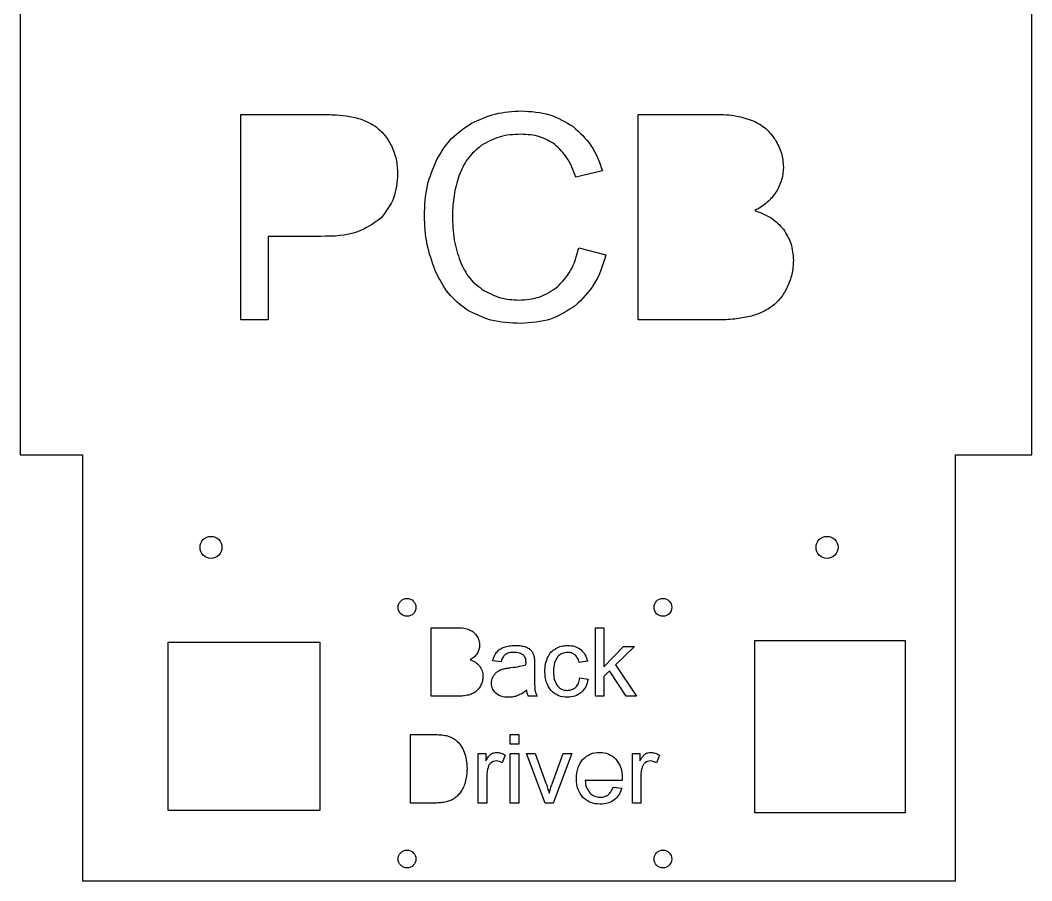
# Model space of a CAD drawing. Header units: millimetres. Extents: x -234 to -86, y -130 to 127.
# Drawn here: x -233.8 to -86, y -130.3 to -4.6 of the extents above; entities that cross this region are included whole.
import ezdxf

# ---------------------------------------------------------------- set-up
doc = ezdxf.new("R2010")
doc.units = ezdxf.units.MM
doc.layers.get('0').update_dxf_attribs({"linetype": 'CONTINUOUS'})

msp = doc.modelspace()

# ---------------------------------------------------------------- linework, layer by layer
for p, q in [((-201.55, -48.36), (-201.55, -18.36)), ((-201.55, -18.36), (-190.23, -18.36)), ((-143.49, -48.36), (-143.49, -18.36)), ((-143.49, -18.36), (-132.24, -18.36)), ((-148.73, -26.59), (-152.64, -27.51)), ((-197.58, -36.17), (-197.58, -48.36)), ((-189.89, -36.17), (-197.58, -36.17)), ((-152.19, -37.85), (-148.22, -38.85)), ((-197.58, -48.36), (-201.55, -48.36)), ((-132.05, -48.36), (-143.49, -48.36)), ((-173.75, -103.31), (-173.75, -93.31)), ((-173.75, -93.31), (-170, -93.31)), ((-163.54, -98.29), (-164.74, -98.13)), ((-158.66, -98.63), (-158.66, -100.27)), ((-150.94, -98.19), (-152.14, -98.37)), ((-152.03, -100.65), (-150.83, -100.81)), ((-169.93, -103.31), (-173.75, -103.31)), ((-158.28, -103.31), (-159.56, -103.31)), ((-176.79, -118.91), (-176.79, -108.91)), ((-176.79, -108.91), (-173.34, -108.91)), ((-166.87, -118.91), (-166.87, -111.67)), ((-166.87, -111.67), (-165.77, -111.67)), ((-165.77, -111.67), (-165.77, -112.77)), ((-162.94, -111.9), (-163.36, -113.04)), ((-157.09, -118.91), (-159.85, -111.67)), ((-159.85, -111.67), (-158.55, -111.67)), ((-158.55, -111.67), (-156.99, -116.01)), ((-156.07, -116.09), (-154.46, -111.67)), ((-153.2, -111.67), (-155.94, -118.91)), ((-154.46, -111.67), (-153.2, -111.67)), ((-144.36, -118.91), (-144.36, -111.67)), ((-144.36, -111.67), (-143.26, -111.67)), ((-143.26, -111.67), (-143.26, -112.77)), ((-140.42, -111.9), (-140.85, -113.04)), ((-165.64, -115.12), (-165.64, -118.91)), ((-143.13, -115.12), (-143.13, -118.91)), ((-145.85, -115.6), (-151.26, -115.6)), ((-147.16, -116.58), (-145.89, -116.74)), ((-173.18, -118.91), (-176.79, -118.91)), ((-165.64, -118.91), (-166.87, -118.91)), ((-155.94, -118.91), (-157.09, -118.91)), ((-143.13, -118.91), (-144.36, -118.91))]:
    msp.add_line(p, q)
for points in [[(-86.01, 29.43), (-97.16, 29.43), (-97.16, 98.59), (-101.42, 98.59), (-101.42, 127.23), (-133.54, 127.23), (-133.54, 113.34), (-183.89, 113.34), (-183.89, 127.23), (-217.46, 127.23), (-217.46, 98.59), (-224.68, 98.59), (-224.68, 29.43), (-233.79, 29.43), (-233.79, -68.08), (-224.68, -68.08), (-224.68, -130.26), (-97.16, -130.26), (-97.16, -68.08), (-86.01, -68.08)], [(-148.54, -100.43), (-148.54, -103.31), (-149.77, -103.31), (-149.77, -93.31), (-148.54, -93.31), (-148.54, -99.01), (-145.64, -96.06), (-144.05, -96.06), (-146.82, -98.75), (-143.77, -103.31), (-145.28, -103.31), (-147.68, -99.6)], [(-190, -95.43), (-190, -120), (-212.17, -120), (-212.17, -95.43)], [(-104.51, -95.17), (-104.51, -120.34), (-126.47, -120.34), (-126.47, -95.17)], [(-160.97, -108.91), (-160.97, -110.33), (-162.2, -110.33), (-162.2, -108.91)], [(-160.97, -111.67), (-160.97, -118.91), (-162.2, -118.91), (-162.2, -111.67)]]:
    msp.add_lwpolyline(points, close=True)
for centre, radius in [((-205.92, -81.58), 1.6), ((-115.92, -81.58), 1.6), ((-177.28, -90.34), 1.3), ((-139.9, -90.34), 1.3), ((-177.28, -127.08), 1.3), ((-139.9, -127.08), 1.3)]:
    msp.add_circle(centre, radius)
for points, knots in [([(-190.23, -18.36), (-189.35, -18.37), (-187.83, -18.37), (-186.31, -18.57), (-185.67, -18.65)], [0, 0, 0, 0, 0.2635694, 0.4576344, 0.4576344, 0.4576344, 0.4576344]), ([(-185.67, -18.65), (-184.98, -18.79), (-183.67, -19.06), (-182.51, -19.73), (-181.97, -20.05)], [0, 0, 0, 0, 0.2100219, 0.3984529, 0.3984529, 0.3984529, 0.3984529]), ([(-167.86, -19.66), (-166.72, -19.14), (-164.41, -18.06), (-161.87, -17.92), (-160.58, -17.85)], [0, 0, 0, 0, 0.372747, 0.7558042, 0.7558042, 0.7558042, 0.7558042]), ([(-160.58, -17.85), (-159.16, -17.93), (-156.45, -18.08), (-154.12, -19.48), (-153.01, -20.14)], [0, 0, 0, 0, 0.4183356, 0.8017928, 0.8017928, 0.8017928, 0.8017928]), ([(-132.24, -18.36), (-131.2, -18.38), (-129.31, -18.42), (-127.52, -19.01), (-126.72, -19.28)], [0, 0, 0, 0, 0.310606, 0.561799, 0.561799, 0.561799, 0.561799]), ([(-181.97, -20.05), (-181.49, -20.44), (-180.5, -21.25), (-179.88, -22.37), (-179.56, -22.95)], [0, 0, 0, 0, 0.1832045, 0.3795501, 0.3795501, 0.3795501, 0.3795501]), ([(-172.95, -24.96), (-172.3, -23.87), (-171, -21.72), (-168.9, -20.34), (-167.86, -19.66)], [0, 0, 0, 0, 0.3758668, 0.7438179, 0.7438179, 0.7438179, 0.7438179]), ([(-153.01, -20.14), (-152.06, -21.01), (-150.09, -22.79), (-149.19, -25.3), (-148.73, -26.59)], [0, 0, 0, 0, 0.3792723, 0.7842966, 0.7842966, 0.7842966, 0.7842966]), ([(-126.72, -19.28), (-126.07, -19.62), (-124.77, -20.3), (-123.9, -21.49), (-123.47, -22.08)], [0, 0, 0, 0, 0.2183263, 0.4346292, 0.4346292, 0.4346292, 0.4346292]), ([(-160.66, -21.25), (-161.75, -21.3), (-163.81, -21.41), (-165.6, -22.42), (-166.44, -22.91)], [0, 0, 0, 0, 0.3201381, 0.6089252, 0.6089252, 0.6089252, 0.6089252]), ([(-155.67, -22.74), (-156.4, -22.31), (-157.93, -21.39), (-159.72, -21.3), (-160.66, -21.25)], [0, 0, 0, 0, 0.2505281, 0.5282893, 0.5282893, 0.5282893, 0.5282893]), ([(-123.47, -22.08), (-123.13, -22.71), (-122.45, -23.95), (-122.35, -25.35), (-122.29, -26.04)], [0, 0, 0, 0, 0.212801, 0.4172645, 0.4172645, 0.4172645, 0.4172645]), ([(-179.56, -22.95), (-179.3, -23.59), (-178.75, -24.9), (-178.69, -26.32), (-178.65, -27.04)], [0, 0, 0, 0, 0.2070204, 0.4220759, 0.4220759, 0.4220759, 0.4220759]), ([(-166.44, -22.91), (-167.16, -23.51), (-168.61, -24.73), (-169.34, -26.48), (-169.71, -27.36)], [0, 0, 0, 0, 0.2771146, 0.5591166, 0.5591166, 0.5591166, 0.5591166]), ([(-152.64, -27.51), (-152.99, -26.52), (-153.65, -24.7), (-155.04, -23.36), (-155.67, -22.74)], [0, 0, 0, 0, 0.3104793, 0.5716471, 0.5716471, 0.5716471, 0.5716471]), ([(-174.74, -33.14), (-174.68, -31.66), (-174.57, -28.82), (-173.47, -26.21), (-172.95, -24.96)], [0, 0, 0, 0, 0.440972, 0.8429074, 0.8429074, 0.8429074, 0.8429074]), ([(-122.29, -26.04), (-122.34, -26.67), (-122.43, -27.95), (-123.03, -29.09), (-123.34, -29.66)], [0, 0, 0, 0, 0.1885463, 0.3806907, 0.3806907, 0.3806907, 0.3806907]), ([(-178.65, -27.04), (-178.74, -28.26), (-178.93, -30.66), (-180.38, -32.58), (-181.09, -33.52)], [0, 0, 0, 0, 0.3584638, 0.7049358, 0.7049358, 0.7049358, 0.7049358]), ([(-169.71, -27.36), (-169.98, -28.3), (-170.53, -30.18), (-170.61, -32.14), (-170.65, -33.12)], [0, 0, 0, 0, 0.2923332, 0.5856553, 0.5856553, 0.5856553, 0.5856553]), ([(-123.34, -29.66), (-123.74, -30.21), (-124.59, -31.35), (-125.84, -32.04), (-126.49, -32.4)], [0, 0, 0, 0, 0.2017638, 0.421986, 0.421986, 0.421986, 0.421986]), ([(-126.49, -32.4), (-125.65, -32.7), (-124.03, -33.27), (-122.86, -34.52), (-122.3, -35.12)], [0, 0, 0, 0, 0.263803, 0.5058248, 0.5058248, 0.5058248, 0.5058248]), ([(-181.09, -33.52), (-182.19, -34.29), (-184.81, -36.11), (-188.02, -36.15), (-189.89, -36.17)], [0, 0, 0, 0, 0.3953406, 0.937602, 0.937602, 0.937602, 0.937602]), ([(-173.16, -41.18), (-173.62, -39.9), (-174.56, -37.3), (-174.68, -34.54), (-174.74, -33.14)], [0, 0, 0, 0, 0.4061114, 0.8239248, 0.8239248, 0.8239248, 0.8239248]), ([(-170.65, -33.12), (-170.61, -34.32), (-170.55, -36.6), (-169.86, -38.78), (-169.53, -39.8)], [0, 0, 0, 0, 0.3594557, 0.6803226, 0.6803226, 0.6803226, 0.6803226]), ([(-122.3, -35.12), (-121.88, -35.8), (-121, -37.19), (-120.9, -38.83), (-120.84, -39.67)], [0, 0, 0, 0, 0.2367256, 0.4839894, 0.4839894, 0.4839894, 0.4839894]), ([(-155.32, -43.56), (-154.61, -42.8), (-153.07, -41.17), (-152.5, -39), (-152.19, -37.85)], [0, 0, 0, 0, 0.3076943, 0.660469, 0.660469, 0.660469, 0.660469]), ([(-169.53, -39.8), (-169.12, -40.68), (-168.32, -42.4), (-166.8, -43.52), (-166.07, -44.07)], [0, 0, 0, 0, 0.2872323, 0.5577805, 0.5577805, 0.5577805, 0.5577805]), ([(-148.22, -38.85), (-148.69, -40.36), (-149.58, -43.22), (-151.71, -45.32), (-152.71, -46.31)], [0, 0, 0, 0, 0.4650825, 0.8828005, 0.8828005, 0.8828005, 0.8828005]), ([(-120.84, -39.67), (-120.88, -40.35), (-120.95, -41.71), (-121.47, -42.97), (-121.73, -43.59)], [0, 0, 0, 0, 0.2045736, 0.4045694, 0.4045694, 0.4045694, 0.4045694]), ([(-168.53, -46.9), (-169.49, -46.15), (-171.47, -44.6), (-172.58, -42.35), (-173.16, -41.18)], [0, 0, 0, 0, 0.360588, 0.7440571, 0.7440571, 0.7440571, 0.7440571]), ([(-166.07, -44.07), (-165.26, -44.48), (-163.66, -45.3), (-161.87, -45.42), (-160.97, -45.48)], [0, 0, 0, 0, 0.266958, 0.5337986, 0.5337986, 0.5337986, 0.5337986]), ([(-160.97, -45.48), (-159.91, -45.41), (-157.86, -45.27), (-156.15, -44.12), (-155.32, -43.56)], [0, 0, 0, 0, 0.3117126, 0.6062821, 0.6062821, 0.6062821, 0.6062821]), ([(-121.73, -43.59), (-122.03, -44.15), (-122.6, -45.21), (-123.5, -46), (-123.93, -46.38)], [0, 0, 0, 0, 0.1887451, 0.3580495, 0.3580495, 0.3580495, 0.3580495]), ([(-160.64, -48.88), (-162.14, -48.82), (-164.91, -48.72), (-167.39, -47.48), (-168.53, -46.9)], [0, 0, 0, 0, 0.44248, 0.8217574, 0.8217574, 0.8217574, 0.8217574]), ([(-152.71, -46.31), (-153.88, -47.06), (-156.29, -48.61), (-159.16, -48.78), (-160.64, -48.88)], [0, 0, 0, 0, 0.4086602, 0.8459545, 0.8459545, 0.8459545, 0.8459545]), ([(-123.93, -46.38), (-124.41, -46.69), (-125.43, -47.35), (-126.6, -47.69), (-127.21, -47.86)], [0, 0, 0, 0, 0.1709258, 0.3621588, 0.3621588, 0.3621588, 0.3621588]), ([(-127.21, -47.86), (-127.94, -48.01), (-129.54, -48.33), (-131.17, -48.35), (-132.05, -48.36)], [0, 0, 0, 0, 0.2229246, 0.487461, 0.487461, 0.487461, 0.487461]), ([(-170, -93.31), (-169.65, -93.31), (-169.02, -93.32), (-168.42, -93.52), (-168.16, -93.61)], [0, 0, 0, 0, 0.1035357, 0.1872665, 0.1872665, 0.1872665, 0.1872665]), ([(-168.16, -93.61), (-167.94, -93.72), (-167.5, -93.95), (-167.22, -94.35), (-167.07, -94.54)], [0, 0, 0, 0, 0.0727754, 0.1448765, 0.1448765, 0.1448765, 0.1448765]), ([(-167.07, -94.54), (-166.96, -94.75), (-166.73, -95.17), (-166.7, -95.63), (-166.68, -95.86)], [0, 0, 0, 0, 0.0709335, 0.1390881, 0.1390881, 0.1390881, 0.1390881]), ([(-166.68, -95.86), (-166.7, -96.08), (-166.73, -96.5), (-166.93, -96.88), (-167.03, -97.07)], [0, 0, 0, 0, 0.0628489, 0.1268967, 0.1268967, 0.1268967, 0.1268967]), ([(-163.11, -96.15), (-162.86, -96.08), (-162.32, -95.92), (-161.76, -95.91), (-161.47, -95.9)], [0, 0, 0, 0, 0.0789357, 0.1669924, 0.1669924, 0.1669924, 0.1669924]), ([(-161.47, -95.9), (-161.19, -95.9), (-160.67, -95.91), (-160.18, -96.05), (-159.96, -96.12)], [0, 0, 0, 0, 0.084249, 0.1529074, 0.1529074, 0.1529074, 0.1529074]), ([(-155.56, -96.34), (-155.29, -96.21), (-154.75, -95.95), (-154.14, -95.92), (-153.84, -95.9)], [0, 0, 0, 0, 0.0892852, 0.179911, 0.179911, 0.179911, 0.179911]), ([(-153.84, -95.9), (-153.47, -95.92), (-152.77, -95.95), (-152.18, -96.32), (-151.91, -96.5)], [0, 0, 0, 0, 0.1082974, 0.2050533, 0.2050533, 0.2050533, 0.2050533]), ([(-167.03, -97.07), (-167.16, -97.25), (-167.45, -97.63), (-167.86, -97.86), (-168.08, -97.99)], [0, 0, 0, 0, 0.0672546, 0.1406619, 0.1406619, 0.1406619, 0.1406619]), ([(-164.74, -98.13), (-164.68, -97.89), (-164.57, -97.44), (-164.31, -97.06), (-164.2, -96.88)], [0, 0, 0, 0, 0.0729514, 0.1365494, 0.1365494, 0.1365494, 0.1365494]), ([(-164.2, -96.88), (-164.05, -96.73), (-163.74, -96.41), (-163.33, -96.24), (-163.11, -96.15)], [0, 0, 0, 0, 0.0621628, 0.1320212, 0.1320212, 0.1320212, 0.1320212]), ([(-162.92, -97.22), (-163.06, -97.35), (-163.35, -97.65), (-163.47, -98.06), (-163.54, -98.29)], [0, 0, 0, 0, 0.0552778, 0.1253473, 0.1253473, 0.1253473, 0.1253473]), ([(-161.65, -96.91), (-161.9, -96.92), (-162.35, -96.93), (-162.75, -97.13), (-162.92, -97.22)], [0, 0, 0, 0, 0.0756713, 0.1329952, 0.1329952, 0.1329952, 0.1329952]), ([(-160.25, -97.33), (-160.44, -97.21), (-160.86, -96.94), (-161.37, -96.92), (-161.65, -96.91)], [0, 0, 0, 0, 0.0662968, 0.148303, 0.148303, 0.148303, 0.148303]), ([(-159.9, -98.39), (-159.9, -98.17), (-159.91, -97.77), (-160.15, -97.46), (-160.25, -97.33)], [0, 0, 0, 0, 0.0645381, 0.1137964, 0.1137964, 0.1137964, 0.1137964]), ([(-159.96, -96.12), (-159.79, -96.19), (-159.47, -96.32), (-159.22, -96.56), (-159.11, -96.67)], [0, 0, 0, 0, 0.056018, 0.1022607, 0.1022607, 0.1022607, 0.1022607]), ([(-159.11, -96.67), (-159.02, -96.79), (-158.85, -97.04), (-158.77, -97.34), (-158.73, -97.5)], [0, 0, 0, 0, 0.04403432, 0.09254295, 0.09254295, 0.09254295, 0.09254295]), ([(-158.73, -97.5), (-158.71, -97.65), (-158.66, -98.02), (-158.66, -98.4), (-158.66, -98.63)], [0, 0, 0, 0, 0.0442374, 0.1134905, 0.1134905, 0.1134905, 0.1134905]), ([(-156.75, -97.66), (-156.6, -97.38), (-156.32, -96.85), (-155.81, -96.51), (-155.56, -96.34)], [0, 0, 0, 0, 0.09128, 0.1797675, 0.1797675, 0.1797675, 0.1797675]), ([(-153.79, -96.91), (-154.08, -96.93), (-154.66, -96.99), (-155.09, -97.38), (-155.3, -97.57)], [0, 0, 0, 0, 0.0857005, 0.1689714, 0.1689714, 0.1689714, 0.1689714]), ([(-152.74, -97.28), (-152.89, -97.17), (-153.21, -96.95), (-153.59, -96.92), (-153.79, -96.91)], [0, 0, 0, 0, 0.0552389, 0.112852, 0.112852, 0.112852, 0.112852]), ([(-152.14, -98.37), (-152.2, -98.15), (-152.31, -97.74), (-152.61, -97.42), (-152.74, -97.28)], [0, 0, 0, 0, 0.0681716, 0.12695, 0.12695, 0.12695, 0.12695]), ([(-151.91, -96.5), (-151.68, -96.72), (-151.2, -97.2), (-151.03, -97.85), (-150.94, -98.19)], [0, 0, 0, 0, 0.0948982, 0.1981623, 0.1981623, 0.1981623, 0.1981623]), ([(-168.08, -97.99), (-167.8, -98.08), (-167.26, -98.28), (-166.87, -98.69), (-166.68, -98.89)], [0, 0, 0, 0, 0.0879342, 0.1686082, 0.1686082, 0.1686082, 0.1686082]), ([(-166.68, -98.89), (-166.54, -99.12), (-166.25, -99.58), (-166.21, -100.13), (-166.2, -100.41)], [0, 0, 0, 0, 0.0789087, 0.1613299, 0.1613299, 0.1613299, 0.1613299]), ([(-162.1, -99.13), (-161.66, -99.08), (-160.92, -98.99), (-160.2, -98.79), (-159.91, -98.71)], [0, 0, 0, 0, 0.1305483, 0.2232785, 0.2232785, 0.2232785, 0.2232785]), ([(-159.91, -98.71), (-159.9, -98.64), (-159.9, -98.53), (-159.9, -98.43), (-159.9, -98.39)], [0, 0, 0, 0, 0.02064075, 0.03206764, 0.03206764, 0.03206764, 0.03206764]), ([(-157.14, -99.71), (-157.12, -99.34), (-157.1, -98.64), (-156.86, -97.97), (-156.75, -97.66)], [0, 0, 0, 0, 0.1104219, 0.2101098, 0.2101098, 0.2101098, 0.2101098]), ([(-155.3, -97.57), (-155.46, -97.85), (-155.85, -98.49), (-155.87, -99.25), (-155.88, -99.68)], [0, 0, 0, 0, 0.0962466, 0.2216608, 0.2216608, 0.2216608, 0.2216608]), ([(-166.2, -100.41), (-166.21, -100.64), (-166.23, -101.09), (-166.41, -101.51), (-166.49, -101.71)], [0, 0, 0, 0, 0.0681913, 0.1348564, 0.1348564, 0.1348564, 0.1348564]), ([(-164.95, -101.4), (-164.94, -101.22), (-164.92, -100.88), (-164.78, -100.58), (-164.71, -100.42)], [0, 0, 0, 0, 0.0512625, 0.1009967, 0.1009967, 0.1009967, 0.1009967]), ([(-164.71, -100.42), (-164.62, -100.29), (-164.45, -100.01), (-164.2, -99.82), (-164.07, -99.72)], [0, 0, 0, 0, 0.04852, 0.09559619, 0.09559619, 0.09559619, 0.09559619]), ([(-164.07, -99.72), (-163.93, -99.63), (-163.66, -99.46), (-163.35, -99.37), (-163.19, -99.32)], [0, 0, 0, 0, 0.04779432, 0.09739646, 0.09739646, 0.09739646, 0.09739646]), ([(-163.19, -99.32), (-163.04, -99.28), (-162.68, -99.2), (-162.31, -99.16), (-162.1, -99.13)], [0, 0, 0, 0, 0.0463211, 0.1107373, 0.1107373, 0.1107373, 0.1107373]), ([(-158.66, -100.27), (-158.67, -100.74), (-158.67, -101.46), (-158.61, -102.18), (-158.59, -102.44)], [0, 0, 0, 0, 0.1397648, 0.2168144, 0.2168144, 0.2168144, 0.2168144]), ([(-156.23, -102.5), (-156.5, -102.12), (-157.07, -101.28), (-157.11, -100.26), (-157.14, -99.71)], [0, 0, 0, 0, 0.1363135, 0.2982827, 0.2982827, 0.2982827, 0.2982827]), ([(-155.88, -99.68), (-155.87, -100.11), (-155.86, -100.87), (-155.48, -101.52), (-155.32, -101.8)], [0, 0, 0, 0, 0.1267966, 0.2225896, 0.2225896, 0.2225896, 0.2225896]), ([(-166.49, -101.71), (-166.59, -101.9), (-166.78, -102.25), (-167.08, -102.52), (-167.23, -102.64)], [0, 0, 0, 0, 0.0629151, 0.1193498, 0.1193498, 0.1193498, 0.1193498]), ([(-164.31, -102.89), (-164.49, -102.68), (-164.87, -102.25), (-164.92, -101.68), (-164.95, -101.4)], [0, 0, 0, 0, 0.0820034, 0.1661668, 0.1661668, 0.1661668, 0.1661668]), ([(-155.32, -101.8), (-155.11, -101.99), (-154.7, -102.38), (-154.14, -102.43), (-153.86, -102.46)], [0, 0, 0, 0, 0.0813504, 0.1645262, 0.1645262, 0.1645262, 0.1645262]), ([(-152.65, -102.02), (-152.5, -101.84), (-152.17, -101.44), (-152.08, -100.93), (-152.03, -100.65)], [0, 0, 0, 0, 0.068791, 0.1518604, 0.1518604, 0.1518604, 0.1518604]), ([(-150.83, -100.81), (-150.91, -101.2), (-151.08, -101.94), (-151.59, -102.5), (-151.84, -102.76)], [0, 0, 0, 0, 0.1167116, 0.2237125, 0.2237125, 0.2237125, 0.2237125]), ([(-168.32, -103.14), (-168.56, -103.19), (-169.1, -103.29), (-169.64, -103.3), (-169.93, -103.31)], [0, 0, 0, 0, 0.0743084, 0.1624871, 0.1624871, 0.1624871, 0.1624871]), ([(-167.23, -102.64), (-167.39, -102.75), (-167.73, -102.97), (-168.11, -103.08), (-168.32, -103.14)], [0, 0, 0, 0, 0.0569752, 0.1207196, 0.1207196, 0.1207196, 0.1207196]), ([(-162.47, -103.47), (-162.83, -103.46), (-163.5, -103.43), (-164.05, -103.06), (-164.31, -102.89)], [0, 0, 0, 0, 0.1065614, 0.195931, 0.195931, 0.195931, 0.195931]), ([(-161.12, -103.23), (-161.33, -103.3), (-161.77, -103.44), (-162.24, -103.46), (-162.47, -103.47)], [0, 0, 0, 0, 0.0678059, 0.1380634, 0.1380634, 0.1380634, 0.1380634]), ([(-159.8, -102.41), (-160.02, -102.59), (-160.42, -102.92), (-160.9, -103.13), (-161.12, -103.23)], [0, 0, 0, 0, 0.0832218, 0.1552918, 0.1552918, 0.1552918, 0.1552918]), ([(-159.56, -103.31), (-159.62, -103.17), (-159.74, -102.88), (-159.78, -102.57), (-159.8, -102.41)], [0, 0, 0, 0, 0.04430986, 0.09304294, 0.09304294, 0.09304294, 0.09304294]), ([(-158.59, -102.44), (-158.55, -102.59), (-158.49, -102.89), (-158.35, -103.17), (-158.28, -103.31)], [0, 0, 0, 0, 0.04593385, 0.09267723, 0.09267723, 0.09267723, 0.09267723]), ([(-153.84, -103.47), (-154.31, -103.43), (-155.21, -103.37), (-155.9, -102.78), (-156.23, -102.5)], [0, 0, 0, 0, 0.1363072, 0.2641037, 0.2641037, 0.2641037, 0.2641037]), ([(-153.86, -102.46), (-153.63, -102.44), (-153.18, -102.41), (-152.82, -102.15), (-152.65, -102.02)], [0, 0, 0, 0, 0.0672568, 0.1310151, 0.1310151, 0.1310151, 0.1310151]), ([(-151.84, -102.76), (-152.13, -102.97), (-152.73, -103.39), (-153.47, -103.44), (-153.84, -103.47)], [0, 0, 0, 0, 0.1051182, 0.2159294, 0.2159294, 0.2159294, 0.2159294]), ([(-173.34, -108.91), (-173, -108.91), (-172.4, -108.92), (-171.81, -109.01), (-171.56, -109.06)], [0, 0, 0, 0, 0.1028932, 0.1788614, 0.1788614, 0.1788614, 0.1788614]), ([(-171.56, -109.06), (-171.29, -109.13), (-170.76, -109.28), (-170.31, -109.61), (-170.1, -109.77)], [0, 0, 0, 0, 0.0843501, 0.1644273, 0.1644273, 0.1644273, 0.1644273]), ([(-170.1, -109.77), (-169.85, -110.01), (-169.34, -110.51), (-169.06, -111.15), (-168.91, -111.48)], [0, 0, 0, 0, 0.1028567, 0.209601, 0.209601, 0.209601, 0.209601]), ([(-168.91, -111.48), (-168.8, -111.85), (-168.56, -112.62), (-168.53, -113.43), (-168.52, -113.86)], [0, 0, 0, 0, 0.1152599, 0.2419191, 0.2419191, 0.2419191, 0.2419191]), ([(-165.77, -112.77), (-165.64, -112.54), (-165.43, -112.16), (-165.12, -111.87), (-164.98, -111.75)], [0, 0, 0, 0, 0.0757874, 0.1289052, 0.1289052, 0.1289052, 0.1289052]), ([(-164.98, -111.75), (-164.86, -111.68), (-164.62, -111.54), (-164.34, -111.52), (-164.2, -111.51)], [0, 0, 0, 0, 0.04187042, 0.0835091, 0.0835091, 0.0835091, 0.0835091]), ([(-164.2, -111.51), (-163.98, -111.52), (-163.54, -111.57), (-163.14, -111.79), (-162.94, -111.9)], [0, 0, 0, 0, 0.063362, 0.133551, 0.133551, 0.133551, 0.133551]), ([(-151.58, -112.51), (-151.24, -112.22), (-150.54, -111.62), (-149.62, -111.54), (-149.14, -111.51)], [0, 0, 0, 0, 0.1319936, 0.2703988, 0.2703988, 0.2703988, 0.2703988]), ([(-149.14, -111.51), (-148.68, -111.54), (-147.78, -111.62), (-147.1, -112.21), (-146.77, -112.49)], [0, 0, 0, 0, 0.1342883, 0.2631668, 0.2631668, 0.2631668, 0.2631668]), ([(-143.26, -112.77), (-143.13, -112.54), (-142.92, -112.16), (-142.61, -111.87), (-142.47, -111.75)], [0, 0, 0, 0, 0.0757873, 0.1289051, 0.1289051, 0.1289051, 0.1289051]), ([(-142.47, -111.75), (-142.35, -111.68), (-142.11, -111.54), (-141.83, -111.52), (-141.69, -111.51)], [0, 0, 0, 0, 0.04187053, 0.08350908, 0.08350908, 0.08350908, 0.08350908]), ([(-141.69, -111.51), (-141.47, -111.52), (-141.03, -111.57), (-140.63, -111.79), (-140.42, -111.9)], [0, 0, 0, 0, 0.0633621, 0.1335509, 0.1335509, 0.1335509, 0.1335509]), ([(-165.44, -113.69), (-165.5, -113.92), (-165.62, -114.38), (-165.64, -114.87), (-165.64, -115.12)], [0, 0, 0, 0, 0.0702507, 0.1451189, 0.1451189, 0.1451189, 0.1451189]), ([(-164.98, -113.02), (-165.08, -113.11), (-165.29, -113.29), (-165.39, -113.55), (-165.44, -113.69)], [0, 0, 0, 0, 0.03986614, 0.08227669, 0.08227669, 0.08227669, 0.08227669]), ([(-164.26, -112.77), (-164.39, -112.78), (-164.65, -112.8), (-164.87, -112.95), (-164.98, -113.02)], [0, 0, 0, 0, 0.03867593, 0.07731662, 0.07731662, 0.07731662, 0.07731662]), ([(-163.36, -113.04), (-163.5, -112.96), (-163.79, -112.81), (-164.11, -112.79), (-164.26, -112.77)], [0, 0, 0, 0, 0.04924375, 0.09475268, 0.09475268, 0.09475268, 0.09475268]), ([(-152.53, -115.35), (-152.5, -114.79), (-152.45, -113.75), (-151.86, -112.91), (-151.58, -112.51)], [0, 0, 0, 0, 0.1640434, 0.3044958, 0.3044958, 0.3044958, 0.3044958]), ([(-146.77, -112.49), (-146.5, -112.88), (-145.92, -113.71), (-145.87, -114.73), (-145.85, -115.28)], [0, 0, 0, 0, 0.1376172, 0.2985494, 0.2985494, 0.2985494, 0.2985494]), ([(-142.93, -113.69), (-142.99, -113.92), (-143.11, -114.38), (-143.13, -114.87), (-143.13, -115.12)], [0, 0, 0, 0, 0.0702507, 0.1451189, 0.1451189, 0.1451189, 0.1451189]), ([(-142.47, -113.02), (-142.57, -113.11), (-142.78, -113.29), (-142.88, -113.55), (-142.93, -113.69)], [0, 0, 0, 0, 0.03986605, 0.08227671, 0.08227671, 0.08227671, 0.08227671]), ([(-141.75, -112.77), (-141.88, -112.78), (-142.14, -112.8), (-142.36, -112.95), (-142.47, -113.02)], [0, 0, 0, 0, 0.03867593, 0.07731641, 0.07731641, 0.07731641, 0.07731641]), ([(-140.85, -113.04), (-140.99, -112.96), (-141.28, -112.81), (-141.6, -112.79), (-141.75, -112.77)], [0, 0, 0, 0, 0.04924375, 0.09475292, 0.09475292, 0.09475292, 0.09475292]), ([(-168.52, -113.86), (-168.53, -114.22), (-168.55, -114.9), (-168.71, -115.56), (-168.79, -115.88)], [0, 0, 0, 0, 0.1076409, 0.2041993, 0.2041993, 0.2041993, 0.2041993]), ([(-168.79, -115.88), (-168.88, -116.15), (-169.05, -116.66), (-169.33, -117.12), (-169.47, -117.33)], [0, 0, 0, 0, 0.0859449, 0.1613637, 0.1613637, 0.1613637, 0.1613637]), ([(-156.99, -116.01), (-156.91, -116.25), (-156.74, -116.73), (-156.6, -117.22), (-156.53, -117.47)], [0, 0, 0, 0, 0.0756064, 0.1531931, 0.1531931, 0.1531931, 0.1531931]), ([(-156.53, -117.47), (-156.47, -117.26), (-156.33, -116.79), (-156.16, -116.34), (-156.07, -116.09)], [0, 0, 0, 0, 0.0660745, 0.1451934, 0.1451934, 0.1451934, 0.1451934]), ([(-151.59, -118.1), (-151.87, -117.72), (-152.45, -116.9), (-152.5, -115.89), (-152.53, -115.35)], [0, 0, 0, 0, 0.1367558, 0.2954471, 0.2954471, 0.2954471, 0.2954471]), ([(-151.26, -115.6), (-151.22, -115.97), (-151.16, -116.64), (-150.76, -117.18), (-150.58, -117.43)], [0, 0, 0, 0, 0.1073249, 0.1980194, 0.1980194, 0.1980194, 0.1980194]), ([(-147.91, -117.71), (-147.76, -117.57), (-147.42, -117.25), (-147.25, -116.82), (-147.16, -116.58)], [0, 0, 0, 0, 0.0628662, 0.137684, 0.137684, 0.137684, 0.137684]), ([(-145.89, -116.74), (-146.01, -117.08), (-146.23, -117.75), (-146.75, -118.23), (-147, -118.46)], [0, 0, 0, 0, 0.1076167, 0.2082581, 0.2082581, 0.2082581, 0.2082581]), ([(-145.85, -115.28), (-145.85, -115.32), (-145.85, -115.43), (-145.85, -115.54), (-145.85, -115.6)], [0, 0, 0, 0, 0.01364361, 0.03274994, 0.03274994, 0.03274994, 0.03274994]), ([(-169.47, -117.33), (-169.61, -117.51), (-169.87, -117.86), (-170.22, -118.12), (-170.38, -118.24)], [0, 0, 0, 0, 0.0674593, 0.1290546, 0.1290546, 0.1290546, 0.1290546]), ([(-149.07, -119.08), (-149.57, -119.04), (-150.51, -118.98), (-151.25, -118.38), (-151.59, -118.1)], [0, 0, 0, 0, 0.1445657, 0.276454, 0.276454, 0.276454, 0.276454]), ([(-150.58, -117.43), (-150.37, -117.62), (-149.93, -117.99), (-149.36, -118.04), (-149.07, -118.07)], [0, 0, 0, 0, 0.0831666, 0.1678839, 0.1678839, 0.1678839, 0.1678839]), ([(-149.07, -118.07), (-148.85, -118.05), (-148.44, -118.03), (-148.09, -117.82), (-147.91, -117.71)], [0, 0, 0, 0, 0.0632102, 0.1222393, 0.1222393, 0.1222393, 0.1222393]), ([(-171.57, -118.74), (-171.82, -118.79), (-172.35, -118.9), (-172.89, -118.91), (-173.18, -118.91)], [0, 0, 0, 0, 0.0762004, 0.1618285, 0.1618285, 0.1618285, 0.1618285]), ([(-170.38, -118.24), (-170.56, -118.35), (-170.93, -118.57), (-171.35, -118.68), (-171.57, -118.74)], [0, 0, 0, 0, 0.0618328, 0.1299716, 0.1299716, 0.1299716, 0.1299716]), ([(-147, -118.46), (-147.3, -118.64), (-147.94, -119.02), (-148.68, -119.06), (-149.07, -119.08)], [0, 0, 0, 0, 0.1032618, 0.2192207, 0.2192207, 0.2192207, 0.2192207])]:
    msp.add_open_spline(points, degree=3, knots=knots)

doc.saveas('drawing.dxf')
